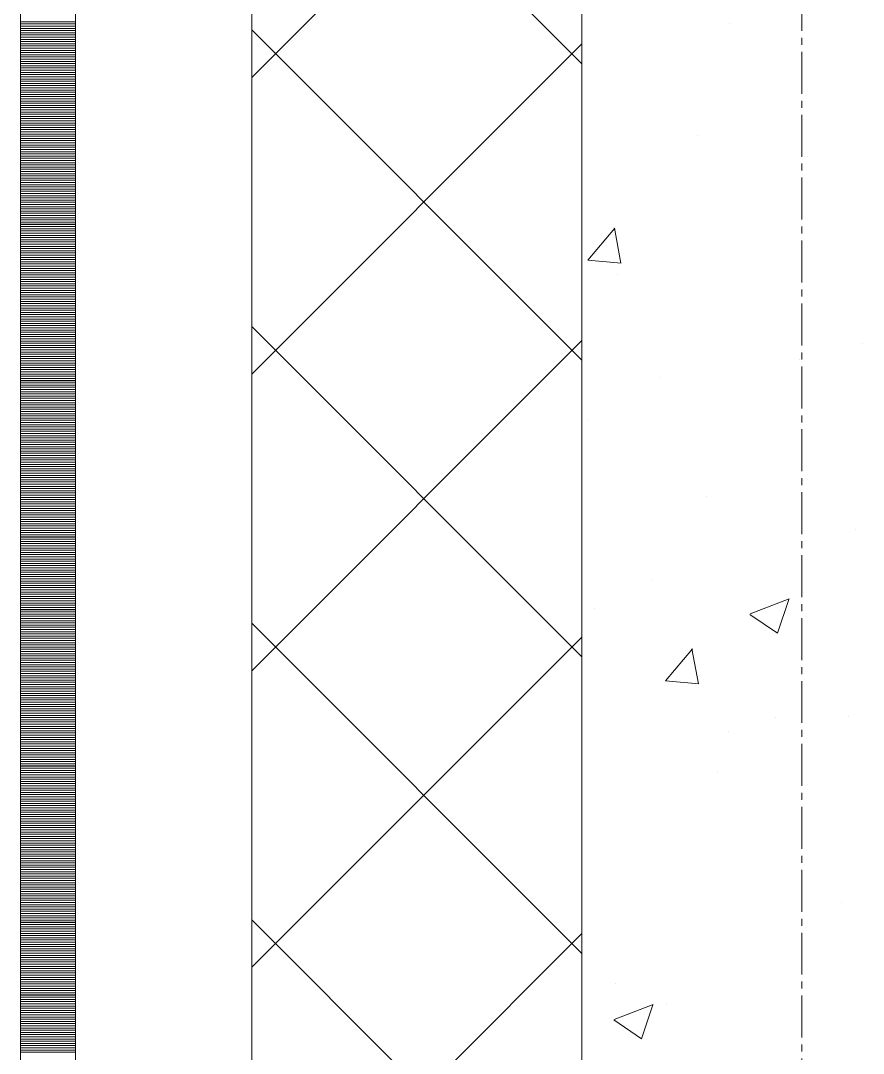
# Model space of a CAD drawing. Header units: millimetres. Extents: x 470010 to 1231400, y -134005 to 421770.
# Drawn here: x 806167.7 to 806550.7, y 147383.5 to 147852.5 of the extents above; entities that cross this region are included whole.
import ezdxf
from ezdxf.enums import TextEntityAlignment as Align

# ---------------------------------------------------------------- set-up
doc = ezdxf.new("R2010")
doc.units = ezdxf.units.MM
doc.linetypes.add('CENTER2', pattern=[28.575, 19.05, -3.175, 3.175, -3.175])
doc.linetypes.add('DASHED', pattern=[19.05, 12.7, -6.35])
doc.layers.get('Defpoints').update_dxf_attribs({"color": 140})
doc.layers.add('АР_Делит', color=120, linetype='Continuous', lineweight=0, plot=False)
for name, color, linetype, lineweight in [('АР_Стены ПЕНОблок', 52, 'Continuous', 20), ('АР_Тонкая', 254, 'Continuous', 5), ('АР_Утеплитель', 31, 'Continuous', 0), ('АР_Штриховка', 8, 'Continuous', 0)]:
    doc.layers.add(name, color=color, linetype=linetype, lineweight=lineweight)
doc.layers.add('РД_Оси_100', color=7, linetype='Continuous', lineweight=0, true_color=0x525252)
doc.styles.add('style1', font='ARIALN.TTF')

# ---------------------------------------------------------------- blocks, each defined once
blk = doc.blocks.new('СОШ_2200_АР_ОСИ_М100_28.05.24')
at = {"layer": 'АР_Делит', "color": 251, "linetype": 'DASHED', "true_color": 0x636466}
blk.add_lwpolyline([(114955, 135155), (114955, -355), (93595.036, -355), (93595.036, 13855), (94145, 13855), (94145, 68320), (66055, 68320), (66055, 13857.73), (83455, 13857.73), (83455, -355), (45245, -355), (45245, 13145), (44695, 13145), (44695, 26755), (45245, 26755), (45245, 68320), (20455, 68320), (20455, 26755), (27955, 26755), (27955, 13145), (-355, 13145), (-355, 100855)], dxfattribs=at)
at = {"layer": 'РД_Оси_100', "color": 251, "linetype": 'CENTER2', "true_color": 0x636466}
blk.add_line((0, -6155), (0, 139938.679), dxfattribs=at)
blk = doc.blocks.new('A$C9108343f')
at = {"layer": 'АР_Стены ПЕНОблок', "color": 18, "linetype": 'Continuous', "lineweight": 20, "true_color": 0x000000}
blk.add_line((140704.09, 313879.49), (140704.09, 237679.49), dxfattribs=at)
at = {"layer": 'АР_Тонкая', "color": 18, "linetype": 'Continuous', "lineweight": 5, "true_color": 0x000000}
for p, q in [((140449.09, 313879.49), (140449.09, 237679.49)), ((140474.09, 313879.49), (140474.09, 237679.49)), ((140474.09, 237679.49), (140474.09, 313879.49)), ((140554.09, 237679.49), (140554.09, 313879.49))]:
    blk.add_line(p, q, dxfattribs=at)
at = {"layer": 'АР_Утеплитель', "color": 18, "linetype": 'Continuous', "lineweight": 0, "true_color": 0x000000}
for p, q in [((140554.09, 313879.49), (140554.09, 237679.49)), ((140704.09, 237679.49), (140704.09, 313879.49))]:
    blk.add_line(p, q, dxfattribs=at)
at = {"layer": 'АР_Штриховка', "color": 18, "linetype": 'Continuous', "lineweight": 0, "true_color": 0x000000}
for p, q in [((140704.09, 248199.2), (140554.09, 248349.2)), ((140554.09, 248192.92), (140704.09, 248342.92)), ((140449.09, 248218.24), (140474.09, 248218.24)), ((140449.09, 248217.24), (140474.09, 248217.24)), ((140449.09, 248216.24), (140474.09, 248216.24)), ((140449.09, 248215.24), (140474.09, 248215.24)), ((140449.09, 248214.24), (140474.09, 248214.24)), ((140704.09, 248064.5), (140554.09, 248214.5)), ((140771.43, 248217.56), (140771.43, 248217.56)), ((140449.09, 248213.24), (140474.09, 248213.24)), ((140449.09, 248212.24), (140474.09, 248212.24)), ((140449.09, 248211.24), (140474.09, 248211.24)), ((140449.09, 248210.24), (140474.09, 248210.24)), ((140449.09, 248209.24), (140474.09, 248209.24)), ((140449.09, 248208.24), (140474.09, 248208.24)), ((140449.09, 248207.24), (140474.09, 248207.24)), ((140449.09, 248206.24), (140474.09, 248206.24)), ((140449.09, 248205.24), (140474.09, 248205.24)), ((140449.09, 248204.24), (140474.09, 248204.24)), ((140554.09, 248058.21), (140704.09, 248208.21)), ((140449.09, 248203.24), (140474.09, 248203.24)), ((140449.09, 248202.24), (140474.09, 248202.24)), ((140449.09, 248201.24), (140474.09, 248201.24)), ((140449.09, 248200.24), (140474.09, 248200.24)), ((140449.09, 248199.24), (140474.09, 248199.24)), ((140449.09, 248198.24), (140474.09, 248198.24)), ((140449.09, 248197.24), (140474.09, 248197.24)), ((140449.09, 248196.24), (140474.09, 248196.24)), ((140449.09, 248195.24), (140474.09, 248195.24)), ((140449.09, 248194.24), (140474.09, 248194.24)), ((140449.09, 248193.24), (140474.09, 248193.24)), ((140449.09, 248192.24), (140474.09, 248192.24)), ((140449.09, 248191.24), (140474.09, 248191.24)), ((140449.09, 248190.24), (140474.09, 248190.24)), ((140449.09, 248189.24), (140474.09, 248189.24)), ((140449.09, 248188.24), (140474.09, 248188.24)), ((140449.09, 248187.24), (140474.09, 248187.24)), ((140449.09, 248186.24), (140474.09, 248186.24)), ((140449.09, 248185.24), (140474.09, 248185.24)), ((140449.09, 248184.24), (140474.09, 248184.24)), ((140449.09, 248183.24), (140474.09, 248183.24)), ((140449.09, 248182.24), (140474.09, 248182.24)), ((140449.09, 248181.24), (140474.09, 248181.24)), ((140449.09, 248180.24), (140474.09, 248180.24)), ((140449.09, 248179.24), (140474.09, 248179.24)), ((140449.09, 248178.24), (140474.09, 248178.24)), ((140449.09, 248177.24), (140474.09, 248177.24)), ((140449.09, 248176.24), (140474.09, 248176.24)), ((140449.09, 248175.24), (140474.09, 248175.24)), ((140449.09, 248174.24), (140474.09, 248174.24)), ((140449.09, 248173.24), (140474.09, 248173.24)), ((140449.09, 248172.24), (140474.09, 248172.24)), ((140449.09, 248171.24), (140474.09, 248171.24)), ((140449.09, 248170.24), (140474.09, 248170.24)), ((140449.09, 248169.24), (140474.09, 248169.24)), ((140449.09, 248168.24), (140474.09, 248168.24)), ((140449.09, 248167.24), (140474.09, 248167.24)), ((140756.6, 248166.74), (140756.6, 248166.74)), ((140449.09, 248166.24), (140474.09, 248166.24)), ((140449.09, 248165.24), (140474.09, 248165.24)), ((140449.09, 248164.24), (140474.09, 248164.24)), ((140449.09, 248163.24), (140474.09, 248163.24)), ((140449.09, 248162.24), (140474.09, 248162.24)), ((140449.09, 248161.24), (140474.09, 248161.24)), ((140449.09, 248160.24), (140474.09, 248160.24)), ((140449.09, 248159.24), (140474.09, 248159.24)), ((140449.09, 248158.24), (140474.09, 248158.24)), ((140449.09, 248157.24), (140474.09, 248157.24)), ((140449.09, 248156.24), (140474.09, 248156.24)), ((140449.09, 248155.24), (140474.09, 248155.24)), ((140449.09, 248154.24), (140474.09, 248154.24)), ((140449.09, 248153.24), (140474.09, 248153.24)), ((140806.43, 248156.83), (140806.43, 248156.83)), ((140449.09, 248152.24), (140474.09, 248152.24)), ((140449.09, 248151.24), (140474.09, 248151.24)), ((140449.09, 248150.24), (140474.09, 248150.24)), ((140449.09, 248149.24), (140474.09, 248149.24)), ((140449.09, 248148.24), (140474.09, 248148.24)), ((140449.09, 248147.24), (140474.09, 248147.24)), ((140449.09, 248146.24), (140474.09, 248146.24)), ((140449.09, 248145.24), (140474.09, 248145.24)), ((140449.09, 248144.24), (140474.09, 248144.24)), ((140449.09, 248143.24), (140474.09, 248143.24)), ((140449.09, 248142.24), (140474.09, 248142.24)), ((140449.09, 248141.24), (140474.09, 248141.24)), ((140449.09, 248140.24), (140474.09, 248140.24)), ((140449.09, 248139.24), (140474.09, 248139.24)), ((140449.09, 248138.24), (140474.09, 248138.24)), ((140449.09, 248137.24), (140474.09, 248137.24)), ((140449.09, 248136.24), (140474.09, 248136.24)), ((140449.09, 248135.24), (140474.09, 248135.24)), ((140449.09, 248134.24), (140474.09, 248134.24)), ((140449.09, 248133.24), (140474.09, 248133.24)), ((140449.09, 248132.24), (140474.09, 248132.24)), ((140449.09, 248131.24), (140474.09, 248131.24)), ((140449.09, 248130.24), (140474.09, 248130.24)), ((140449.09, 248129.24), (140474.09, 248129.24)), ((140449.09, 248128.24), (140474.09, 248128.24)), ((140449.09, 248127.24), (140474.09, 248127.24)), ((140449.09, 248126.24), (140474.09, 248126.24)), ((140449.09, 248125.24), (140474.09, 248125.24)), ((140706.87, 248109.96), (140719.12, 248124.56)), ((140721.82, 248108.58), (140718.89, 248124.5)), ((140449.09, 248124.24), (140474.09, 248124.24)), ((140449.09, 248123.24), (140474.09, 248123.24)), ((140449.09, 248122.24), (140474.09, 248122.24)), ((140449.09, 248121.24), (140474.09, 248121.24)), ((140449.09, 248120.24), (140474.09, 248120.24)), ((140449.09, 248119.24), (140474.09, 248119.24)), ((140449.09, 248118.24), (140474.09, 248118.24)), ((140449.09, 248117.24), (140474.09, 248117.24)), ((140449.09, 248116.24), (140474.09, 248116.24)), ((140449.09, 248115.24), (140474.09, 248115.24)), ((140449.09, 248114.24), (140474.09, 248114.24)), ((140449.09, 248113.24), (140474.09, 248113.24)), ((140449.09, 248112.24), (140474.09, 248112.24)), ((140449.09, 248111.24), (140474.09, 248111.24)), ((140449.09, 248110.24), (140474.09, 248110.24)), ((140449.09, 248109.24), (140474.09, 248109.24)), ((140449.09, 248108.24), (140474.09, 248108.24)), ((140449.09, 248107.24), (140474.09, 248107.24)), ((140449.09, 248106.24), (140474.09, 248106.24)), ((140706.87, 248109.95), (140722.05, 248108.63)), ((140449.09, 248105.24), (140474.09, 248105.24)), ((140449.09, 248104.24), (140474.09, 248104.24)), ((140449.09, 248103.24), (140474.09, 248103.24)), ((140449.09, 248102.24), (140474.09, 248102.24)), ((140449.09, 248101.24), (140474.09, 248101.24)), ((140720.31, 248103.25), (140720.31, 248103.25)), ((140449.09, 248100.24), (140474.09, 248100.24)), ((140449.09, 248099.24), (140474.09, 248099.24)), ((140449.09, 248098.24), (140474.09, 248098.24)), ((140449.09, 248097.24), (140474.09, 248097.24)), ((140449.09, 248096.24), (140474.09, 248096.24)), ((140449.09, 248095.24), (140474.09, 248095.24)), ((140449.09, 248094.24), (140474.09, 248094.24)), ((140449.09, 248093.24), (140474.09, 248093.24)), ((140449.09, 248092.24), (140474.09, 248092.24)), ((140449.09, 248091.24), (140474.09, 248091.24)), ((140449.09, 248090.24), (140474.09, 248090.24)), ((140449.09, 248089.24), (140474.09, 248089.24)), ((140449.09, 248088.24), (140474.09, 248088.24)), ((140449.09, 248087.24), (140474.09, 248087.24)), ((140449.09, 248086.24), (140474.09, 248086.24)), ((140449.09, 248085.24), (140474.09, 248085.24)), ((140449.09, 248084.24), (140474.09, 248084.24)), ((140449.09, 248083.24), (140474.09, 248083.24)), ((140449.09, 248082.24), (140474.09, 248082.24)), ((140449.09, 248081.24), (140474.09, 248081.24)), ((140449.09, 248080.24), (140474.09, 248080.24)), ((140449.09, 248079.24), (140474.09, 248079.24)), ((140449.09, 248078.24), (140474.09, 248078.24)), ((140704.09, 247929.8), (140554.09, 248079.8)), ((140449.09, 248077.24), (140474.09, 248077.24)), ((140449.09, 248076.24), (140474.09, 248076.24)), ((140449.09, 248075.24), (140474.09, 248075.24)), ((140449.09, 248074.24), (140474.09, 248074.24)), ((140449.09, 248073.24), (140474.09, 248073.24)), ((140554.09, 247923.51), (140704.09, 248073.51)), ((140449.09, 248072.24), (140474.09, 248072.24)), ((140449.09, 248071.24), (140474.09, 248071.24)), ((140449.09, 248070.24), (140474.09, 248070.24)), ((140449.09, 248069.24), (140474.09, 248069.24)), ((140449.09, 248068.24), (140474.09, 248068.24)), ((140831.5, 248072.05), (140831.5, 248072.05)), ((140449.09, 248067.24), (140474.09, 248067.24)), ((140449.09, 248066.24), (140474.09, 248066.24)), ((140449.09, 248065.24), (140474.09, 248065.24)), ((140449.09, 248064.24), (140474.09, 248064.24)), ((140803.2, 248065.02), (140803.2, 248065.02)), ((140449.09, 248063.24), (140474.09, 248063.24)), ((140449.09, 248062.24), (140474.09, 248062.24)), ((140449.09, 248061.24), (140474.09, 248061.24)), ((140449.09, 248060.24), (140474.09, 248060.24)), ((140449.09, 248059.24), (140474.09, 248059.24)), ((140449.09, 248058.24), (140474.09, 248058.24)), ((140449.09, 248057.24), (140474.09, 248057.24)), ((140449.09, 248056.24), (140474.09, 248056.24)), ((140449.09, 248055.24), (140474.09, 248055.24)), ((140449.09, 248054.24), (140474.09, 248054.24)), ((140739.61, 248056.65), (140739.61, 248056.65)), ((140449.09, 248053.24), (140474.09, 248053.24)), ((140449.09, 248052.24), (140474.09, 248052.24)), ((140449.09, 248051.24), (140474.09, 248051.24)), ((140449.09, 248050.24), (140474.09, 248050.24)), ((140449.09, 248049.24), (140474.09, 248049.24)), ((140449.09, 248048.24), (140474.09, 248048.24)), ((140449.09, 248047.24), (140474.09, 248047.24)), ((140449.09, 248046.24), (140474.09, 248046.24)), ((140449.09, 248045.24), (140474.09, 248045.24)), ((140449.09, 248044.24), (140474.09, 248044.24)), ((140449.09, 248043.24), (140474.09, 248043.24)), ((140449.09, 248042.24), (140474.09, 248042.24)), ((140449.09, 248041.24), (140474.09, 248041.24)), ((140449.09, 248040.24), (140474.09, 248040.24)), ((140449.09, 248039.24), (140474.09, 248039.24)), ((140449.09, 248038.24), (140474.09, 248038.24)), ((140449.09, 248037.24), (140474.09, 248037.24)), ((140449.09, 248036.24), (140474.09, 248036.24)), ((140707.14, 248036.94), (140707.14, 248036.94)), ((140449.09, 248035.24), (140474.09, 248035.24)), ((140449.09, 248034.24), (140474.09, 248034.24)), ((140449.09, 248033.24), (140474.09, 248033.24)), ((140449.09, 248032.24), (140474.09, 248032.24)), ((140449.09, 248031.24), (140474.09, 248031.24)), ((140449.09, 248030.24), (140474.09, 248030.24)), ((140449.09, 248029.24), (140474.09, 248029.24)), ((140449.09, 248028.24), (140474.09, 248028.24)), ((140449.09, 248027.24), (140474.09, 248027.24)), ((140449.09, 248026.24), (140474.09, 248026.24)), ((140449.09, 248025.24), (140474.09, 248025.24)), ((140449.09, 248024.24), (140474.09, 248024.24)), ((140449.09, 248023.24), (140474.09, 248023.24)), ((140449.09, 248022.24), (140474.09, 248022.24)), ((140449.09, 248021.24), (140474.09, 248021.24)), ((140449.09, 248020.24), (140474.09, 248020.24)), ((140449.09, 248019.24), (140474.09, 248019.24)), ((140449.09, 248018.24), (140474.09, 248018.24)), ((140449.09, 248017.24), (140474.09, 248017.24)), ((140449.09, 248016.24), (140474.09, 248016.24)), ((140449.09, 248015.24), (140474.09, 248015.24)), ((140449.09, 248014.24), (140474.09, 248014.24)), ((140449.09, 248013.24), (140474.09, 248013.24)), ((140449.09, 248012.24), (140474.09, 248012.24)), ((140449.09, 248011.24), (140474.09, 248011.24)), ((140449.09, 248010.24), (140474.09, 248010.24)), ((140449.09, 248009.24), (140474.09, 248009.24)), ((140449.09, 248008.24), (140474.09, 248008.24)), ((140449.09, 248007.24), (140474.09, 248007.24)), ((140449.09, 248006.24), (140474.09, 248006.24)), ((140449.09, 248005.24), (140474.09, 248005.24)), ((140449.09, 248004.24), (140474.09, 248004.24)), ((140449.09, 248003.24), (140474.09, 248003.24)), ((140760.7, 248002.83), (140760.7, 248002.83)), ((140449.09, 248002.24), (140474.09, 248002.24)), ((140449.09, 248001.24), (140474.09, 248001.24)), ((140449.09, 248000.24), (140474.09, 248000.24)), ((140449.09, 247999.24), (140474.09, 247999.24)), ((140449.09, 247998.24), (140474.09, 247998.24)), ((140449.09, 247997.24), (140474.09, 247997.24)), ((140449.09, 247996.24), (140474.09, 247996.24)), ((140449.09, 247995.24), (140474.09, 247995.24)), ((140449.09, 247994.24), (140474.09, 247994.24)), ((140449.09, 247993.24), (140474.09, 247993.24)), ((140449.09, 247992.24), (140474.09, 247992.24)), ((140449.09, 247991.24), (140474.09, 247991.24)), ((140449.09, 247990.24), (140474.09, 247990.24)), ((140449.09, 247989.24), (140474.09, 247989.24)), ((140449.09, 247988.24), (140474.09, 247988.24)), ((140449.09, 247987.24), (140474.09, 247987.24)), ((140449.09, 247986.24), (140474.09, 247986.24)), ((140449.09, 247985.24), (140474.09, 247985.24)), ((140449.09, 247984.24), (140474.09, 247984.24)), ((140828.41, 247987.5), (140828.41, 247987.5)), ((140449.09, 247983.24), (140474.09, 247983.24)), ((140449.09, 247982.24), (140474.09, 247982.24)), ((140449.09, 247981.24), (140474.09, 247981.24)), ((140449.09, 247980.24), (140474.09, 247980.24)), ((140449.09, 247979.24), (140474.09, 247979.24)), ((140449.09, 247978.24), (140474.09, 247978.24)), ((140449.09, 247977.24), (140474.09, 247977.24)), ((140449.09, 247976.24), (140474.09, 247976.24)), ((140449.09, 247975.24), (140474.09, 247975.24)), ((140449.09, 247974.24), (140474.09, 247974.24)), ((140449.09, 247973.24), (140474.09, 247973.24)), ((140449.09, 247972.24), (140474.09, 247972.24)), ((140449.09, 247971.24), (140474.09, 247971.24)), ((140449.09, 247970.24), (140474.09, 247970.24)), ((140449.09, 247969.24), (140474.09, 247969.24)), ((140449.09, 247968.24), (140474.09, 247968.24)), ((140449.09, 247967.24), (140474.09, 247967.24)), ((140449.09, 247966.24), (140474.09, 247966.24)), ((140449.09, 247965.24), (140474.09, 247965.24)), ((140449.09, 247964.24), (140474.09, 247964.24)), ((140449.09, 247963.24), (140474.09, 247963.24)), ((140449.09, 247962.24), (140474.09, 247962.24)), ((140449.09, 247961.24), (140474.09, 247961.24)), ((140736.38, 247964.84), (140736.38, 247964.84)), ((140449.09, 247960.24), (140474.09, 247960.24)), ((140449.09, 247959.24), (140474.09, 247959.24)), ((140449.09, 247958.24), (140474.09, 247958.24)), ((140449.09, 247957.24), (140474.09, 247957.24)), ((140449.09, 247956.24), (140474.09, 247956.24)), ((140780.54, 247949.28), (140798.32, 247956.11)), ((140793.09, 247940.58), (140798.24, 247955.92)), ((140449.09, 247955.24), (140474.09, 247955.24)), ((140449.09, 247954.24), (140474.09, 247954.24)), ((140449.09, 247953.24), (140474.09, 247953.24)), ((140449.09, 247952.24), (140474.09, 247952.24)), ((140449.09, 247951.24), (140474.09, 247951.24)), ((140709.82, 247951.7), (140709.82, 247951.7)), ((140449.09, 247950.24), (140474.09, 247950.24)), ((140449.09, 247949.24), (140474.09, 247949.24)), ((140449.09, 247948.24), (140474.09, 247948.24)), ((140449.09, 247947.24), (140474.09, 247947.24)), ((140449.09, 247946.24), (140474.09, 247946.24)), ((140780.45, 247949.1), (140793.09, 247940.58)), ((140449.09, 247945.24), (140474.09, 247945.24)), ((140449.09, 247944.24), (140474.09, 247944.24)), ((140449.09, 247943.24), (140474.09, 247943.24)), ((140449.09, 247942.24), (140474.09, 247942.24)), ((140704.09, 247795.09), (140554.09, 247945.09)), ((140449.09, 247941.24), (140474.09, 247941.24)), ((140449.09, 247940.24), (140474.09, 247940.24)), ((140449.09, 247939.24), (140474.09, 247939.24)), ((140449.09, 247938.24), (140474.09, 247938.24)), ((140449.09, 247937.24), (140474.09, 247937.24)), ((140554.09, 247788.81), (140704.09, 247938.81)), ((140449.09, 247936.24), (140474.09, 247936.24)), ((140449.09, 247935.24), (140474.09, 247935.24)), ((140449.09, 247934.24), (140474.09, 247934.24)), ((140449.09, 247933.24), (140474.09, 247933.24)), ((140449.09, 247932.24), (140474.09, 247932.24)), ((140742.11, 247918.91), (140754.36, 247933.5)), ((140757.07, 247917.53), (140754.13, 247933.45)), ((140449.09, 247931.24), (140474.09, 247931.24)), ((140449.09, 247930.24), (140474.09, 247930.24)), ((140449.09, 247929.24), (140474.09, 247929.24)), ((140449.09, 247928.24), (140474.09, 247928.24)), ((140449.09, 247927.24), (140474.09, 247927.24)), ((140449.09, 247926.24), (140474.09, 247926.24)), ((140449.09, 247925.24), (140474.09, 247925.24)), ((140449.09, 247924.24), (140474.09, 247924.24)), ((140449.09, 247923.24), (140474.09, 247923.24)), ((140449.09, 247922.24), (140474.09, 247922.24)), ((140449.09, 247921.24), (140474.09, 247921.24)), ((140449.09, 247920.24), (140474.09, 247920.24)), ((140449.09, 247919.24), (140474.09, 247919.24)), ((140449.09, 247918.24), (140474.09, 247918.24)), ((140742.11, 247918.9), (140757.29, 247917.57)), ((140449.09, 247917.24), (140474.09, 247917.24)), ((140449.09, 247916.24), (140474.09, 247916.24)), ((140449.09, 247915.24), (140474.09, 247915.24)), ((140449.09, 247914.24), (140474.09, 247914.24)), ((140449.09, 247913.24), (140474.09, 247913.24)), ((140449.09, 247912.24), (140474.09, 247912.24)), ((140449.09, 247911.24), (140474.09, 247911.24)), ((140449.09, 247910.24), (140474.09, 247910.24)), ((140449.09, 247909.24), (140474.09, 247909.24)), ((140449.09, 247908.24), (140474.09, 247908.24)), ((140449.09, 247907.24), (140474.09, 247907.24)), ((140449.09, 247906.24), (140474.09, 247906.24)), ((140449.09, 247905.24), (140474.09, 247905.24)), ((140449.09, 247904.24), (140474.09, 247904.24)), ((140449.09, 247903.24), (140474.09, 247903.24)), ((140449.09, 247902.24), (140474.09, 247902.24)), ((140449.09, 247901.24), (140474.09, 247901.24)), ((140449.09, 247900.24), (140474.09, 247900.24)), ((140792.2, 247902.1), (140792.2, 247902.1)), ((140825.32, 247902.94), (140825.32, 247902.94)), ((140449.09, 247899.24), (140474.09, 247899.24)), ((140449.09, 247898.24), (140474.09, 247898.24)), ((140449.09, 247897.24), (140474.09, 247897.24)), ((140449.09, 247896.24), (140474.09, 247896.24)), ((140449.09, 247895.24), (140474.09, 247895.24)), ((140770.69, 247895.93), (140770.69, 247895.93)), ((140449.09, 247894.24), (140474.09, 247894.24)), ((140449.09, 247893.24), (140474.09, 247893.24)), ((140449.09, 247892.24), (140474.09, 247892.24)), ((140449.09, 247891.24), (140474.09, 247891.24)), ((140449.09, 247890.24), (140474.09, 247890.24)), ((140449.09, 247889.24), (140474.09, 247889.24)), ((140449.09, 247888.24), (140474.09, 247888.24)), ((140449.09, 247887.24), (140474.09, 247887.24)), ((140449.09, 247886.24), (140474.09, 247886.24)), ((140449.09, 247885.24), (140474.09, 247885.24)), ((140449.09, 247884.24), (140474.09, 247884.24)), ((140449.09, 247883.24), (140474.09, 247883.24)), ((140449.09, 247882.24), (140474.09, 247882.24)), ((140449.09, 247881.24), (140474.09, 247881.24)), ((140449.09, 247880.24), (140474.09, 247880.24)), ((140449.09, 247879.24), (140474.09, 247879.24)), ((140449.09, 247878.24), (140474.09, 247878.24)), ((140449.09, 247877.24), (140474.09, 247877.24)), ((140449.09, 247876.24), (140474.09, 247876.24)), ((140765.75, 247877.33), (140765.75, 247877.33)), ((140449.09, 247875.24), (140474.09, 247875.24)), ((140449.09, 247874.24), (140474.09, 247874.24)), ((140449.09, 247873.24), (140474.09, 247873.24)), ((140449.09, 247872.24), (140474.09, 247872.24)), ((140449.09, 247871.24), (140474.09, 247871.24)), ((140449.09, 247870.24), (140474.09, 247870.24)), ((140449.09, 247869.24), (140474.09, 247869.24)), ((140449.09, 247868.24), (140474.09, 247868.24)), ((140449.09, 247867.24), (140474.09, 247867.24)), ((140449.09, 247866.24), (140474.09, 247866.24)), ((140449.09, 247865.24), (140474.09, 247865.24)), ((140449.09, 247864.24), (140474.09, 247864.24)), ((140449.09, 247863.24), (140474.09, 247863.24)), ((140449.09, 247862.24), (140474.09, 247862.24)), ((140449.09, 247861.24), (140474.09, 247861.24)), ((140449.09, 247860.24), (140474.09, 247860.24)), ((140449.09, 247859.24), (140474.09, 247859.24)), ((140449.09, 247858.24), (140474.09, 247858.24)), ((140449.09, 247857.24), (140474.09, 247857.24)), ((140449.09, 247856.24), (140474.09, 247856.24)), ((140449.09, 247855.24), (140474.09, 247855.24)), ((140449.09, 247854.24), (140474.09, 247854.24)), ((140449.09, 247853.24), (140474.09, 247853.24)), ((140449.09, 247852.24), (140474.09, 247852.24)), ((140449.09, 247851.24), (140474.09, 247851.24)), ((140449.09, 247850.24), (140474.09, 247850.24)), ((140449.09, 247849.24), (140474.09, 247849.24)), ((140449.09, 247848.24), (140474.09, 247848.24)), ((140449.09, 247847.24), (140474.09, 247847.24)), ((140449.09, 247846.24), (140474.09, 247846.24)), ((140449.09, 247845.24), (140474.09, 247845.24)), ((140449.09, 247844.24), (140474.09, 247844.24)), ((140449.09, 247843.24), (140474.09, 247843.24)), ((140449.09, 247842.24), (140474.09, 247842.24)), ((140449.09, 247841.24), (140474.09, 247841.24)), ((140449.09, 247840.24), (140474.09, 247840.24)), ((140449.09, 247839.24), (140474.09, 247839.24)), ((140449.09, 247838.24), (140474.09, 247838.24)), ((140449.09, 247837.24), (140474.09, 247837.24)), ((140449.09, 247836.24), (140474.09, 247836.24)), ((140449.09, 247835.24), (140474.09, 247835.24)), ((140449.09, 247834.24), (140474.09, 247834.24)), ((140449.09, 247833.24), (140474.09, 247833.24)), ((140449.09, 247832.24), (140474.09, 247832.24)), ((140449.09, 247831.24), (140474.09, 247831.24)), ((140449.09, 247830.24), (140474.09, 247830.24)), ((140449.09, 247829.24), (140474.09, 247829.24)), ((140449.09, 247828.24), (140474.09, 247828.24)), ((140449.09, 247827.24), (140474.09, 247827.24)), ((140449.09, 247826.24), (140474.09, 247826.24)), ((140449.09, 247825.24), (140474.09, 247825.24)), ((140449.09, 247824.24), (140474.09, 247824.24)), ((140449.09, 247823.24), (140474.09, 247823.24)), ((140449.09, 247822.24), (140474.09, 247822.24)), ((140449.09, 247821.24), (140474.09, 247821.24)), ((140449.09, 247820.24), (140474.09, 247820.24)), ((140449.09, 247819.24), (140474.09, 247819.24)), ((140449.09, 247818.24), (140474.09, 247818.24)), ((140449.09, 247817.24), (140474.09, 247817.24)), ((140449.09, 247816.24), (140474.09, 247816.24)), ((140449.09, 247815.24), (140474.09, 247815.24)), ((140822.24, 247818.39), (140822.24, 247818.39)), ((140449.09, 247814.24), (140474.09, 247814.24)), ((140449.09, 247813.24), (140474.09, 247813.24)), ((140449.09, 247812.24), (140474.09, 247812.24)), ((140449.09, 247811.24), (140474.09, 247811.24)), ((140449.09, 247810.24), (140474.09, 247810.24)), ((140704.09, 247660.39), (140554.09, 247810.39)), ((140449.09, 247809.24), (140474.09, 247809.24)), ((140449.09, 247808.24), (140474.09, 247808.24)), ((140449.09, 247807.24), (140474.09, 247807.24)), ((140449.09, 247806.24), (140474.09, 247806.24)), ((140449.09, 247805.24), (140474.09, 247805.24)), ((140449.09, 247804.24), (140474.09, 247804.24)), ((140449.09, 247803.24), (140474.09, 247803.24)), ((140449.09, 247802.24), (140474.09, 247802.24)), ((140449.09, 247801.24), (140474.09, 247801.24)), ((140554.09, 247654.1), (140704.09, 247804.1)), ((140449.09, 247800.24), (140474.09, 247800.24)), ((140449.09, 247799.24), (140474.09, 247799.24)), ((140449.09, 247798.24), (140474.09, 247798.24)), ((140449.09, 247797.24), (140474.09, 247797.24)), ((140449.09, 247796.24), (140474.09, 247796.24)), ((140449.09, 247795.24), (140474.09, 247795.24)), ((140449.09, 247794.24), (140474.09, 247794.24)), ((140449.09, 247793.24), (140474.09, 247793.24)), ((140449.09, 247792.24), (140474.09, 247792.24)), ((140449.09, 247791.24), (140474.09, 247791.24)), ((140449.09, 247790.24), (140474.09, 247790.24)), ((140449.09, 247789.24), (140474.09, 247789.24)), ((140449.09, 247788.24), (140474.09, 247788.24)), ((140449.09, 247787.24), (140474.09, 247787.24)), ((140449.09, 247786.24), (140474.09, 247786.24)), ((140449.09, 247785.24), (140474.09, 247785.24)), ((140449.09, 247784.24), (140474.09, 247784.24)), ((140449.09, 247783.24), (140474.09, 247783.24)), ((140449.09, 247782.24), (140474.09, 247782.24)), ((140449.09, 247781.24), (140474.09, 247781.24)), ((140449.09, 247780.24), (140474.09, 247780.24)), ((140449.09, 247779.24), (140474.09, 247779.24)), ((140449.09, 247778.24), (140474.09, 247778.24)), ((140719.56, 247781.61), (140719.56, 247781.61)), ((140449.09, 247777.24), (140474.09, 247777.24)), ((140449.09, 247776.24), (140474.09, 247776.24)), ((140449.09, 247775.24), (140474.09, 247775.24)), ((140449.09, 247774.24), (140474.09, 247774.24)), ((140449.09, 247773.24), (140474.09, 247773.24)), ((140449.09, 247772.24), (140474.09, 247772.24)), ((140449.09, 247771.24), (140474.09, 247771.24)), ((140449.09, 247770.24), (140474.09, 247770.24)), ((140449.09, 247769.24), (140474.09, 247769.24)), ((140449.09, 247768.24), (140474.09, 247768.24)), ((140718.73, 247765.09), (140736.52, 247771.92)), ((140731.29, 247756.39), (140736.44, 247771.74)), ((140742.74, 247772.31), (140742.74, 247772.31)), ((140449.09, 247767.24), (140474.09, 247767.24)), ((140449.09, 247766.24), (140474.09, 247766.24)), ((140449.09, 247765.24), (140474.09, 247765.24)), ((140449.09, 247764.24), (140474.09, 247764.24)), ((140718.65, 247764.91), (140731.28, 247756.39)), ((140449.09, 247763.24), (140474.09, 247763.24)), ((140449.09, 247762.24), (140474.09, 247762.24)), ((140449.09, 247761.24), (140474.09, 247761.24)), ((140449.09, 247760.24), (140474.09, 247760.24)), ((140449.09, 247759.24), (140474.09, 247759.24)), ((140449.09, 247758.24), (140474.09, 247758.24)), ((140449.09, 247757.24), (140474.09, 247757.24)), ((140449.09, 247756.24), (140474.09, 247756.24)), ((140449.09, 247755.24), (140474.09, 247755.24)), ((140449.09, 247754.24), (140474.09, 247754.24)), ((140449.09, 247753.24), (140474.09, 247753.24)), ((140449.09, 247752.24), (140474.09, 247752.24)), ((140449.09, 247751.24), (140474.09, 247751.24)), ((140449.09, 247750.24), (140474.09, 247750.24))]:
    blk.add_line(p, q, dxfattribs=at)
at = {"layer": 'РД_Оси_100'}
blk.add_blockref('СОШ_2200_АР_ОСИ_М100_28.05.24', (140804.09, 223079.49), dxfattribs=at)
at = {"layer": 'Defpoints', "color": 18, "true_color": 0x000000, "style": 'style1'}
for p in [(143949.34, 316089.12), (143974.98, 281639.5), (143890.4, 273244.71), (143839.99, 264276.81), (143967.75, 254892.38), (12251.96, 104178.14), (12382.58, 96023.14)]:
    blk.add_attdef('АР-ПОМЕЩЕНИЕ:НАИМЕНОВАНИЕ', text='', height=100, dxfattribs=at).set_placement(p, align=Align.MIDDLE)
at = {"layer": 'Defpoints', "color": 18, "true_color": 0x000000, "style": 'style1', "flags": 8}
for p in [(143951.3, 279099.09), (143848.34, 269251.11), (143875.33, 260094.25), (144049.74, 250824.7), (163419.28, 238153.36), (155897.46, 237965.97), (183037.2, 237965.97), (143342.94, 237876.19)]:
    blk.add_attdef('АР-ПОМЕЩЕНИЕ:НАИМЕНОВАНИЕ', text='', height=100, dxfattribs=at).set_placement(p, align=Align.MIDDLE)

msp = doc.modelspace()

# ---------------------------------------------------------------- linework, layer by layer
at = {"layer": 'АР_Стены ПЕНОблок', "color": 18, "linetype": 'Continuous', "lineweight": 20, "true_color": 0x000000}
msp.add_line((806422.706, 213513.251), (806422.706, 137313.251), dxfattribs=at)
at = {"layer": 'АР_Тонкая', "color": 18, "linetype": 'Continuous', "lineweight": 5, "true_color": 0x000000}
for p, q in [((806167.706, 213513.251), (806167.706, 137313.251)), ((806192.706, 213513.251), (806192.706, 137313.251)), ((806192.706, 137313.251), (806192.706, 213513.251)), ((806272.706, 137313.251), (806272.706, 213513.251))]:
    msp.add_line(p, q, dxfattribs=at)
at = {"layer": 'АР_Утеплитель', "color": 18, "linetype": 'Continuous', "lineweight": 0, "true_color": 0x000000}
for p, q in [((806272.706, 213513.251), (806272.706, 137313.251)), ((806422.706, 137313.251), (806422.706, 213513.251))]:
    msp.add_line(p, q, dxfattribs=at)
at = {"layer": 'АР_Штриховка', "color": 18, "linetype": 'Continuous', "lineweight": 0, "true_color": 0x000000}
for p, q in [((806422.706, 147832.962), (806272.706, 147982.962)), ((806272.706, 147826.675), (806422.706, 147976.675)), ((806167.706, 147852), (806192.706, 147852)), ((806167.706, 147851), (806192.706, 147851)), ((806167.706, 147850), (806192.706, 147850)), ((806167.706, 147849), (806192.706, 147849)), ((806167.706, 147848), (806192.706, 147848)), ((806422.706, 147698.258), (806272.706, 147848.258)), ((806167.706, 147847), (806192.706, 147847)), ((806167.706, 147846), (806192.706, 147846)), ((806167.706, 147845), (806192.706, 147845)), ((806167.706, 147844), (806192.706, 147844)), ((806167.706, 147843), (806192.706, 147843)), ((806167.706, 147842), (806192.706, 147842)), ((806167.706, 147841), (806192.706, 147841)), ((806167.706, 147840), (806192.706, 147840)), ((806167.706, 147839), (806192.706, 147839)), ((806272.706, 147691.971), (806422.706, 147841.971)), ((806167.706, 147838), (806192.706, 147838)), ((806167.706, 147837), (806192.706, 147837)), ((806167.706, 147836), (806192.706, 147836)), ((806167.706, 147835), (806192.706, 147835)), ((806167.706, 147834), (806192.706, 147834)), ((806167.706, 147833), (806192.706, 147833)), ((806167.706, 147832), (806192.706, 147832)), ((806167.706, 147831), (806192.706, 147831)), ((806167.706, 147830), (806192.706, 147830)), ((806167.706, 147829), (806192.706, 147829)), ((806167.706, 147828), (806192.706, 147828)), ((806167.706, 147827), (806192.706, 147827)), ((806167.706, 147826), (806192.706, 147826)), ((806167.706, 147825), (806192.706, 147825)), ((806167.706, 147824), (806192.706, 147824)), ((806167.706, 147823), (806192.706, 147823)), ((806167.706, 147822), (806192.706, 147822)), ((806167.706, 147821), (806192.706, 147821)), ((806167.706, 147820), (806192.706, 147820)), ((806167.706, 147819), (806192.706, 147819)), ((806167.706, 147818), (806192.706, 147818)), ((806167.706, 147817), (806192.706, 147817)), ((806167.706, 147816), (806192.706, 147816)), ((806167.706, 147815), (806192.706, 147815)), ((806167.706, 147814), (806192.706, 147814)), ((806167.706, 147813), (806192.706, 147813)), ((806167.706, 147812), (806192.706, 147812)), ((806167.706, 147811), (806192.706, 147811)), ((806167.706, 147810), (806192.706, 147810)), ((806167.706, 147809), (806192.706, 147809)), ((806167.706, 147808), (806192.706, 147808)), ((806167.706, 147807), (806192.706, 147807)), ((806167.706, 147806), (806192.706, 147806)), ((806167.706, 147805), (806192.706, 147805)), ((806167.706, 147804), (806192.706, 147804)), ((806167.706, 147803), (806192.706, 147803)), ((806167.706, 147802), (806192.706, 147802)), ((806167.706, 147801), (806192.706, 147801)), ((806167.706, 147800), (806192.706, 147800)), ((806167.706, 147799), (806192.706, 147799)), ((806167.706, 147798), (806192.706, 147798)), ((806167.706, 147797), (806192.706, 147797)), ((806167.706, 147796), (806192.706, 147796)), ((806167.706, 147795), (806192.706, 147795)), ((806167.706, 147794), (806192.706, 147794)), ((806167.706, 147793), (806192.706, 147793)), ((806167.706, 147792), (806192.706, 147792)), ((806167.706, 147791), (806192.706, 147791)), ((806167.706, 147790), (806192.706, 147790)), ((806167.706, 147789), (806192.706, 147789)), ((806167.706, 147788), (806192.706, 147788)), ((806167.706, 147787), (806192.706, 147787)), ((806167.706, 147786), (806192.706, 147786)), ((806167.706, 147785), (806192.706, 147785)), ((806167.706, 147784), (806192.706, 147784)), ((806167.706, 147783), (806192.706, 147783)), ((806167.706, 147782), (806192.706, 147782)), ((806167.706, 147781), (806192.706, 147781)), ((806167.706, 147780), (806192.706, 147780)), ((806167.706, 147779), (806192.706, 147779)), ((806167.706, 147778), (806192.706, 147778)), ((806167.706, 147777), (806192.706, 147777)), ((806167.706, 147776), (806192.706, 147776)), ((806167.706, 147775), (806192.706, 147775)), ((806167.706, 147774), (806192.706, 147774)), ((806167.706, 147773), (806192.706, 147773)), ((806167.706, 147772), (806192.706, 147772)), ((806167.706, 147771), (806192.706, 147771)), ((806167.706, 147770), (806192.706, 147770)), ((806167.706, 147769), (806192.706, 147769)), ((806167.706, 147768), (806192.706, 147768)), ((806167.706, 147767), (806192.706, 147767)), ((806167.706, 147766), (806192.706, 147766)), ((806167.706, 147765), (806192.706, 147765)), ((806167.706, 147764), (806192.706, 147764)), ((806167.706, 147763), (806192.706, 147763)), ((806167.706, 147762), (806192.706, 147762)), ((806167.706, 147761), (806192.706, 147761)), ((806167.706, 147760), (806192.706, 147760)), ((806167.706, 147759), (806192.706, 147759)), ((806167.706, 147758), (806192.706, 147758)), ((806167.706, 147757), (806192.706, 147757)), ((806167.706, 147756), (806192.706, 147756)), ((806167.706, 147755), (806192.706, 147755)), ((806167.706, 147754), (806192.706, 147754)), ((806425.483, 147743.721), (806437.728, 147758.314)), ((806440.436, 147742.341), (806437.499, 147758.262)), ((806167.706, 147753), (806192.706, 147753)), ((806167.706, 147752), (806192.706, 147752)), ((806167.706, 147751), (806192.706, 147751)), ((806167.706, 147750), (806192.706, 147750)), ((806167.706, 147749), (806192.706, 147749)), ((806167.706, 147748), (806192.706, 147748)), ((806167.706, 147747), (806192.706, 147747)), ((806167.706, 147746), (806192.706, 147746)), ((806167.706, 147745), (806192.706, 147745)), ((806167.706, 147744), (806192.706, 147744)), ((806167.706, 147743), (806192.706, 147743)), ((806167.706, 147742), (806192.706, 147742)), ((806167.706, 147741), (806192.706, 147741)), ((806167.706, 147740), (806192.706, 147740)), ((806425.482, 147743.711), (806440.664, 147742.383)), ((806167.706, 147739), (806192.706, 147739)), ((806167.706, 147738), (806192.706, 147738)), ((806167.706, 147737), (806192.706, 147737)), ((806167.706, 147736), (806192.706, 147736)), ((806167.706, 147735), (806192.706, 147735)), ((806167.706, 147734), (806192.706, 147734)), ((806167.706, 147733), (806192.706, 147733)), ((806167.706, 147732), (806192.706, 147732)), ((806167.706, 147731), (806192.706, 147731)), ((806167.706, 147730), (806192.706, 147730)), ((806167.706, 147729), (806192.706, 147729)), ((806167.706, 147728), (806192.706, 147728)), ((806167.706, 147727), (806192.706, 147727)), ((806167.706, 147726), (806192.706, 147726)), ((806167.706, 147725), (806192.706, 147725)), ((806167.706, 147724), (806192.706, 147724)), ((806167.706, 147723), (806192.706, 147723)), ((806167.706, 147722), (806192.706, 147722)), ((806167.706, 147721), (806192.706, 147721)), ((806167.706, 147720), (806192.706, 147720)), ((806167.706, 147719), (806192.706, 147719)), ((806167.706, 147718), (806192.706, 147718)), ((806167.706, 147717), (806192.706, 147717)), ((806167.706, 147716), (806192.706, 147716)), ((806167.706, 147715), (806192.706, 147715)), ((806167.706, 147714), (806192.706, 147714)), ((806167.706, 147713), (806192.706, 147713)), ((806167.706, 147712), (806192.706, 147712)), ((806422.706, 147563.554), (806272.706, 147713.554)), ((806167.706, 147711), (806192.706, 147711)), ((806167.706, 147710), (806192.706, 147710)), ((806167.706, 147709), (806192.706, 147709)), ((806167.706, 147708), (806192.706, 147708)), ((806167.706, 147707), (806192.706, 147707)), ((806272.706, 147557.267), (806422.706, 147707.267)), ((806167.706, 147706), (806192.706, 147706)), ((806167.706, 147705), (806192.706, 147705)), ((806167.706, 147704), (806192.706, 147704)), ((806167.706, 147703), (806192.706, 147703)), ((806167.706, 147702), (806192.706, 147702)), ((806167.706, 147701), (806192.706, 147701)), ((806167.706, 147700), (806192.706, 147700)), ((806167.706, 147699), (806192.706, 147699)), ((806167.706, 147698), (806192.706, 147698)), ((806167.706, 147697), (806192.706, 147697)), ((806167.706, 147696), (806192.706, 147696)), ((806167.706, 147695), (806192.706, 147695)), ((806167.706, 147694), (806192.706, 147694)), ((806167.706, 147693), (806192.706, 147693)), ((806167.706, 147692), (806192.706, 147692)), ((806167.706, 147691), (806192.706, 147691)), ((806167.706, 147690), (806192.706, 147690)), ((806167.706, 147689), (806192.706, 147689)), ((806167.706, 147688), (806192.706, 147688)), ((806167.706, 147687), (806192.706, 147687)), ((806167.706, 147686), (806192.706, 147686)), ((806167.706, 147685), (806192.706, 147685)), ((806167.706, 147684), (806192.706, 147684)), ((806167.706, 147683), (806192.706, 147683)), ((806167.706, 147682), (806192.706, 147682)), ((806167.706, 147681), (806192.706, 147681)), ((806167.706, 147680), (806192.706, 147680)), ((806167.706, 147679), (806192.706, 147679)), ((806167.706, 147678), (806192.706, 147678)), ((806167.706, 147677), (806192.706, 147677)), ((806167.706, 147676), (806192.706, 147676)), ((806167.706, 147675), (806192.706, 147675)), ((806167.706, 147674), (806192.706, 147674)), ((806167.706, 147673), (806192.706, 147673)), ((806167.706, 147672), (806192.706, 147672)), ((806167.706, 147671), (806192.706, 147671)), ((806167.706, 147670), (806192.706, 147670)), ((806167.706, 147669), (806192.706, 147669)), ((806167.706, 147668), (806192.706, 147668)), ((806167.706, 147667), (806192.706, 147667)), ((806167.706, 147666), (806192.706, 147666)), ((806167.706, 147665), (806192.706, 147665)), ((806167.706, 147664), (806192.706, 147664)), ((806167.706, 147663), (806192.706, 147663)), ((806167.706, 147662), (806192.706, 147662)), ((806167.706, 147661), (806192.706, 147661)), ((806167.706, 147660), (806192.706, 147660)), ((806167.706, 147659), (806192.706, 147659)), ((806167.706, 147658), (806192.706, 147658)), ((806167.706, 147657), (806192.706, 147657)), ((806167.706, 147656), (806192.706, 147656)), ((806167.706, 147655), (806192.706, 147655)), ((806167.706, 147654), (806192.706, 147654)), ((806167.706, 147653), (806192.706, 147653)), ((806167.706, 147652), (806192.706, 147652)), ((806167.706, 147651), (806192.706, 147651)), ((806167.706, 147650), (806192.706, 147650)), ((806167.706, 147649), (806192.706, 147649)), ((806167.706, 147648), (806192.706, 147648)), ((806167.706, 147647), (806192.706, 147647)), ((806167.706, 147646), (806192.706, 147646)), ((806167.706, 147645), (806192.706, 147645)), ((806167.706, 147644), (806192.706, 147644)), ((806167.706, 147643), (806192.706, 147643)), ((806167.706, 147642), (806192.706, 147642)), ((806167.706, 147641), (806192.706, 147641)), ((806167.706, 147640), (806192.706, 147640)), ((806167.706, 147639), (806192.706, 147639)), ((806167.706, 147638), (806192.706, 147638)), ((806167.706, 147637), (806192.706, 147637)), ((806167.706, 147636), (806192.706, 147636)), ((806167.706, 147635), (806192.706, 147635)), ((806167.706, 147634), (806192.706, 147634)), ((806167.706, 147633), (806192.706, 147633)), ((806167.706, 147632), (806192.706, 147632)), ((806167.706, 147631), (806192.706, 147631)), ((806167.706, 147630), (806192.706, 147630)), ((806167.706, 147629), (806192.706, 147629)), ((806167.706, 147628), (806192.706, 147628)), ((806167.706, 147627), (806192.706, 147627)), ((806167.706, 147626), (806192.706, 147626)), ((806167.706, 147625), (806192.706, 147625)), ((806167.706, 147624), (806192.706, 147624)), ((806167.706, 147623), (806192.706, 147623)), ((806167.706, 147622), (806192.706, 147622)), ((806167.706, 147621), (806192.706, 147621)), ((806167.706, 147620), (806192.706, 147620)), ((806167.706, 147619), (806192.706, 147619)), ((806167.706, 147618), (806192.706, 147618)), ((806167.706, 147617), (806192.706, 147617)), ((806167.706, 147616), (806192.706, 147616)), ((806167.706, 147615), (806192.706, 147615)), ((806167.706, 147614), (806192.706, 147614)), ((806167.706, 147613), (806192.706, 147613)), ((806167.706, 147612), (806192.706, 147612)), ((806167.706, 147611), (806192.706, 147611)), ((806167.706, 147610), (806192.706, 147610)), ((806167.706, 147609), (806192.706, 147609)), ((806167.706, 147608), (806192.706, 147608)), ((806167.706, 147607), (806192.706, 147607)), ((806167.706, 147606), (806192.706, 147606)), ((806167.706, 147605), (806192.706, 147605)), ((806167.706, 147604), (806192.706, 147604)), ((806167.706, 147603), (806192.706, 147603)), ((806167.706, 147602), (806192.706, 147602)), ((806167.706, 147601), (806192.706, 147601)), ((806167.706, 147600), (806192.706, 147600)), ((806167.706, 147599), (806192.706, 147599)), ((806167.706, 147598), (806192.706, 147598)), ((806167.706, 147597), (806192.706, 147597)), ((806167.706, 147596), (806192.706, 147596)), ((806167.706, 147595), (806192.706, 147595)), ((806167.706, 147594), (806192.706, 147594)), ((806167.706, 147593), (806192.706, 147593)), ((806167.706, 147592), (806192.706, 147592)), ((806167.706, 147591), (806192.706, 147591)), ((806167.706, 147590), (806192.706, 147590)), ((806499.148, 147583.04), (806516.932, 147589.867)), ((806511.705, 147574.333), (806516.855, 147589.682)), ((806167.706, 147589), (806192.706, 147589)), ((806167.706, 147588), (806192.706, 147588)), ((806167.706, 147587), (806192.706, 147587)), ((806167.706, 147586), (806192.706, 147586)), ((806167.706, 147585), (806192.706, 147585)), ((806167.706, 147584), (806192.706, 147584)), ((806167.706, 147583), (806192.706, 147583)), ((806167.706, 147582), (806192.706, 147582)), ((806167.706, 147581), (806192.706, 147581)), ((806499.064, 147582.856), (806511.699, 147574.334)), ((806167.706, 147580), (806192.706, 147580)), ((806167.706, 147579), (806192.706, 147579)), ((806167.706, 147578), (806192.706, 147578)), ((806167.706, 147577), (806192.706, 147577)), ((806167.706, 147576), (806192.706, 147576)), ((806422.706, 147428.85), (806272.706, 147578.85)), ((806167.706, 147575), (806192.706, 147575)), ((806167.706, 147574), (806192.706, 147574)), ((806167.706, 147573), (806192.706, 147573)), ((806167.706, 147572), (806192.706, 147572)), ((806167.706, 147571), (806192.706, 147571)), ((806272.706, 147422.563), (806422.706, 147572.563)), ((806167.706, 147570), (806192.706, 147570)), ((806167.706, 147569), (806192.706, 147569)), ((806167.706, 147568), (806192.706, 147568)), ((806167.706, 147567), (806192.706, 147567)), ((806460.726, 147552.664), (806472.971, 147567.258)), ((806475.679, 147551.284), (806472.742, 147567.205)), ((806167.706, 147566), (806192.706, 147566)), ((806167.706, 147565), (806192.706, 147565)), ((806167.706, 147564), (806192.706, 147564)), ((806167.706, 147563), (806192.706, 147563)), ((806167.706, 147562), (806192.706, 147562)), ((806167.706, 147561), (806192.706, 147561)), ((806167.706, 147560), (806192.706, 147560)), ((806167.706, 147559), (806192.706, 147559)), ((806167.706, 147558), (806192.706, 147558)), ((806167.706, 147557), (806192.706, 147557)), ((806167.706, 147556), (806192.706, 147556)), ((806167.706, 147555), (806192.706, 147555)), ((806167.706, 147554), (806192.706, 147554)), ((806167.706, 147553), (806192.706, 147553)), ((806460.725, 147552.655), (806475.907, 147551.326)), ((806167.706, 147552), (806192.706, 147552)), ((806167.706, 147551), (806192.706, 147551)), ((806167.706, 147550), (806192.706, 147550)), ((806167.706, 147549), (806192.706, 147549)), ((806167.706, 147548), (806192.706, 147548)), ((806167.706, 147547), (806192.706, 147547)), ((806167.706, 147546), (806192.706, 147546)), ((806167.706, 147545), (806192.706, 147545)), ((806167.706, 147544), (806192.706, 147544)), ((806167.706, 147543), (806192.706, 147543)), ((806167.706, 147542), (806192.706, 147542)), ((806167.706, 147541), (806192.706, 147541)), ((806167.706, 147540), (806192.706, 147540)), ((806167.706, 147539), (806192.706, 147539)), ((806167.706, 147538), (806192.706, 147538)), ((806167.706, 147537), (806192.706, 147537)), ((806167.706, 147536), (806192.706, 147536)), ((806167.706, 147535), (806192.706, 147535)), ((806167.706, 147534), (806192.706, 147534)), ((806167.706, 147533), (806192.706, 147533)), ((806167.706, 147532), (806192.706, 147532)), ((806167.706, 147531), (806192.706, 147531)), ((806167.706, 147530), (806192.706, 147530)), ((806167.706, 147529), (806192.706, 147529)), ((806167.706, 147528), (806192.706, 147528)), ((806167.706, 147527), (806192.706, 147527)), ((806167.706, 147526), (806192.706, 147526)), ((806167.706, 147525), (806192.706, 147525)), ((806167.706, 147524), (806192.706, 147524)), ((806167.706, 147523), (806192.706, 147523)), ((806167.706, 147522), (806192.706, 147522)), ((806167.706, 147521), (806192.706, 147521)), ((806167.706, 147520), (806192.706, 147520)), ((806167.706, 147519), (806192.706, 147519)), ((806167.706, 147518), (806192.706, 147518)), ((806167.706, 147517), (806192.706, 147517)), ((806167.706, 147516), (806192.706, 147516)), ((806167.706, 147515), (806192.706, 147515)), ((806167.706, 147514), (806192.706, 147514)), ((806167.706, 147513), (806192.706, 147513)), ((806167.706, 147512), (806192.706, 147512)), ((806167.706, 147511), (806192.706, 147511)), ((806167.706, 147510), (806192.706, 147510)), ((806167.706, 147509), (806192.706, 147509)), ((806167.706, 147508), (806192.706, 147508)), ((806167.706, 147507), (806192.706, 147507)), ((806167.706, 147506), (806192.706, 147506)), ((806167.706, 147505), (806192.706, 147505)), ((806167.706, 147504), (806192.706, 147504)), ((806167.706, 147503), (806192.706, 147503)), ((806167.706, 147502), (806192.706, 147502)), ((806167.706, 147501), (806192.706, 147501)), ((806167.706, 147500), (806192.706, 147500)), ((806167.706, 147499), (806192.706, 147499)), ((806167.706, 147498), (806192.706, 147498)), ((806167.706, 147497), (806192.706, 147497)), ((806167.706, 147496), (806192.706, 147496)), ((806167.706, 147495), (806192.706, 147495)), ((806167.706, 147494), (806192.706, 147494)), ((806167.706, 147493), (806192.706, 147493)), ((806167.706, 147492), (806192.706, 147492)), ((806167.706, 147491), (806192.706, 147491)), ((806167.706, 147490), (806192.706, 147490)), ((806167.706, 147489), (806192.706, 147489)), ((806167.706, 147488), (806192.706, 147488)), ((806167.706, 147487), (806192.706, 147487)), ((806167.706, 147486), (806192.706, 147486)), ((806167.706, 147485), (806192.706, 147485)), ((806167.706, 147484), (806192.706, 147484)), ((806167.706, 147483), (806192.706, 147483)), ((806167.706, 147482), (806192.706, 147482)), ((806167.706, 147481), (806192.706, 147481)), ((806167.706, 147480), (806192.706, 147480)), ((806167.706, 147479), (806192.706, 147479)), ((806167.706, 147478), (806192.706, 147478)), ((806167.706, 147477), (806192.706, 147477)), ((806167.706, 147476), (806192.706, 147476)), ((806167.706, 147475), (806192.706, 147475)), ((806167.706, 147474), (806192.706, 147474)), ((806167.706, 147473), (806192.706, 147473)), ((806167.706, 147472), (806192.706, 147472)), ((806167.706, 147471), (806192.706, 147471)), ((806167.706, 147470), (806192.706, 147470)), ((806167.706, 147469), (806192.706, 147469)), ((806167.706, 147468), (806192.706, 147468)), ((806167.706, 147467), (806192.706, 147467)), ((806167.706, 147466), (806192.706, 147466)), ((806167.706, 147465), (806192.706, 147465)), ((806167.706, 147464), (806192.706, 147464)), ((806167.706, 147463), (806192.706, 147463)), ((806167.706, 147462), (806192.706, 147462)), ((806167.706, 147461), (806192.706, 147461)), ((806167.706, 147460), (806192.706, 147460)), ((806167.706, 147459), (806192.706, 147459)), ((806167.706, 147458), (806192.706, 147458)), ((806167.706, 147457), (806192.706, 147457)), ((806167.706, 147456), (806192.706, 147456)), ((806167.706, 147455), (806192.706, 147455)), ((806167.706, 147454), (806192.706, 147454)), ((806167.706, 147453), (806192.706, 147453)), ((806167.706, 147452), (806192.706, 147452)), ((806167.706, 147451), (806192.706, 147451)), ((806167.706, 147450), (806192.706, 147450)), ((806167.706, 147449), (806192.706, 147449)), ((806167.706, 147448), (806192.706, 147448)), ((806167.706, 147447), (806192.706, 147447)), ((806167.706, 147446), (806192.706, 147446)), ((806167.706, 147445), (806192.706, 147445)), ((806167.706, 147444), (806192.706, 147444)), ((806167.706, 147443), (806192.706, 147443)), ((806167.706, 147442), (806192.706, 147442)), ((806167.706, 147441), (806192.706, 147441)), ((806167.706, 147440), (806192.706, 147440)), ((806422.706, 147294.146), (806272.706, 147444.146)), ((806167.706, 147439), (806192.706, 147439)), ((806167.706, 147438), (806192.706, 147438)), ((806167.706, 147437), (806192.706, 147437)), ((806167.706, 147436), (806192.706, 147436)), ((806167.706, 147435), (806192.706, 147435)), ((806272.706, 147287.859), (806422.706, 147437.859)), ((806167.706, 147434), (806192.706, 147434)), ((806167.706, 147433), (806192.706, 147433)), ((806167.706, 147432), (806192.706, 147432)), ((806167.706, 147431), (806192.706, 147431)), ((806167.706, 147430), (806192.706, 147430)), ((806167.706, 147429), (806192.706, 147429)), ((806167.706, 147428), (806192.706, 147428)), ((806167.706, 147427), (806192.706, 147427)), ((806167.706, 147426), (806192.706, 147426)), ((806167.706, 147425), (806192.706, 147425)), ((806167.706, 147424), (806192.706, 147424)), ((806167.706, 147423), (806192.706, 147423)), ((806167.706, 147422), (806192.706, 147422)), ((806167.706, 147421), (806192.706, 147421)), ((806167.706, 147420), (806192.706, 147420)), ((806167.706, 147419), (806192.706, 147419)), ((806167.706, 147418), (806192.706, 147418)), ((806167.706, 147417), (806192.706, 147417)), ((806167.706, 147416), (806192.706, 147416)), ((806167.706, 147415), (806192.706, 147415)), ((806167.706, 147414), (806192.706, 147414)), ((806167.706, 147413), (806192.706, 147413)), ((806167.706, 147412), (806192.706, 147412)), ((806167.706, 147411), (806192.706, 147411)), ((806167.706, 147410), (806192.706, 147410)), ((806167.706, 147409), (806192.706, 147409)), ((806167.706, 147408), (806192.706, 147408)), ((806167.706, 147407), (806192.706, 147407)), ((806167.706, 147406), (806192.706, 147406)), ((806167.706, 147405), (806192.706, 147405)), ((806167.706, 147404), (806192.706, 147404)), ((806167.706, 147403), (806192.706, 147403)), ((806437.346, 147398.852), (806455.13, 147405.679)), ((806449.903, 147390.145), (806455.053, 147405.494)), ((806167.706, 147402), (806192.706, 147402)), ((806167.706, 147401), (806192.706, 147401)), ((806167.706, 147400), (806192.706, 147400)), ((806167.706, 147399), (806192.706, 147399)), ((806167.706, 147398), (806192.706, 147398)), ((806437.262, 147398.668), (806449.897, 147390.146)), ((806167.706, 147397), (806192.706, 147397)), ((806167.706, 147396), (806192.706, 147396)), ((806167.706, 147395), (806192.706, 147395)), ((806167.706, 147394), (806192.706, 147394)), ((806167.706, 147393), (806192.706, 147393)), ((806167.706, 147392), (806192.706, 147392)), ((806167.706, 147391), (806192.706, 147391)), ((806167.706, 147390), (806192.706, 147390)), ((806167.706, 147389), (806192.706, 147389)), ((806167.706, 147388), (806192.706, 147388)), ((806167.706, 147387), (806192.706, 147387)), ((806167.706, 147386), (806192.706, 147386)), ((806167.706, 147385), (806192.706, 147385)), ((806167.706, 147384), (806192.706, 147384))]:
    msp.add_line(p, q, dxfattribs=at)

# ---------------------------------------------------------------- block references
msp.add_blockref('A$C9108343f', (665718.612, -100366.242))
at = {"layer": 'РД_Оси_100'}
msp.add_blockref('СОШ_2200_АР_ОСИ_М100_28.05.24', (806522.706, 122713.251), dxfattribs=at)

doc.saveas('drawing.dxf')
